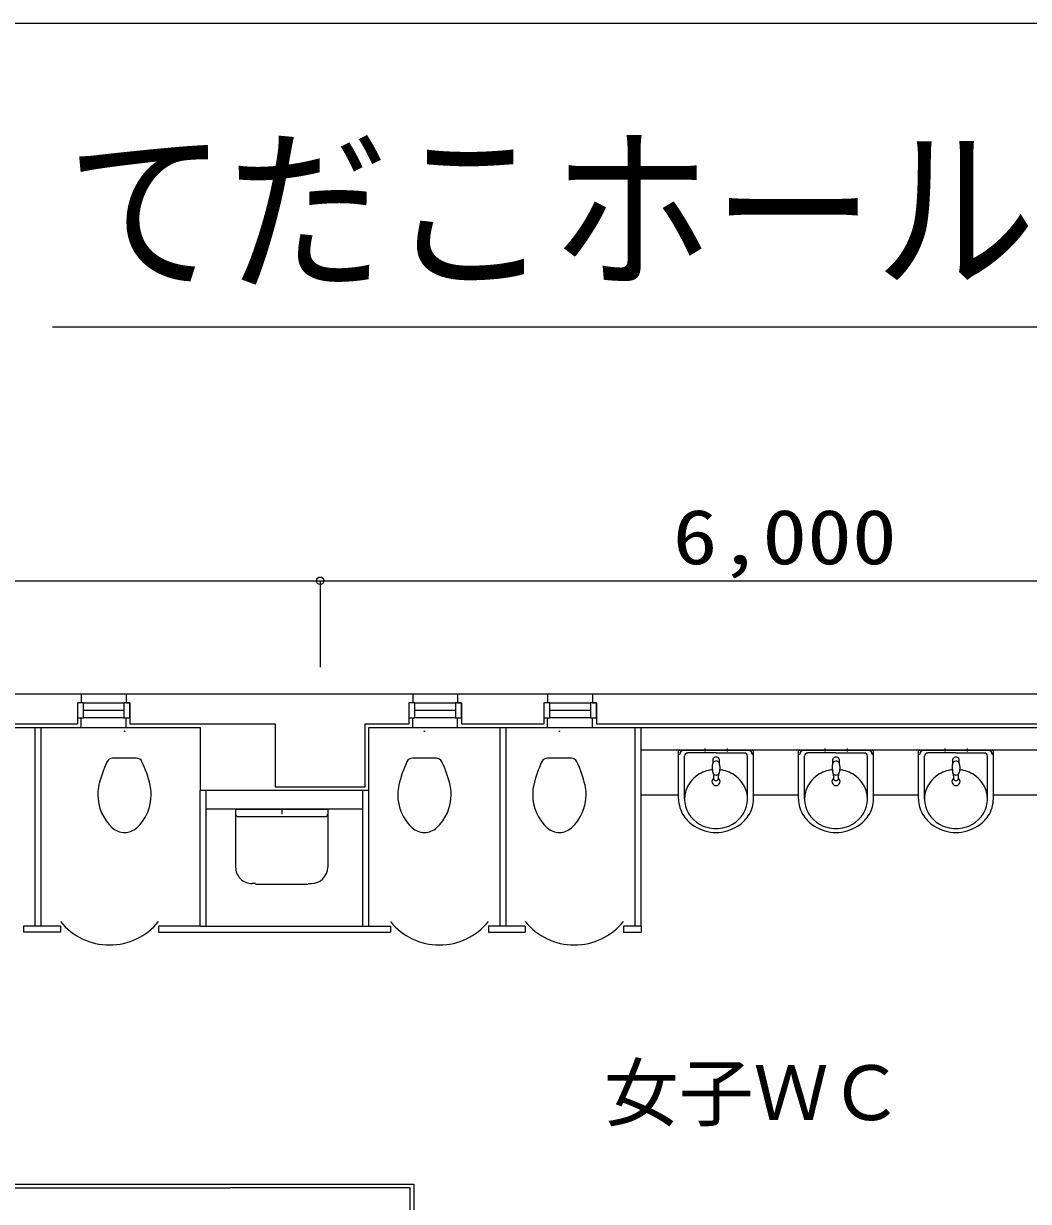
# Model space of a CAD drawing. Units: millimetres, scale not verified. Extents: x -28517 to 27483, y -20527 to 18885.
# Drawn here: x 3892 to 10602, y 10810 to 18673 of the extents above; entities that cross this region are included whole.
import ezdxf
from ezdxf.enums import TextEntityAlignment as Align

# ---------------------------------------------------------------- set-up
doc = ezdxf.new("R2010")
doc.units = ezdxf.units.MM
doc.header["$LTSCALE"] = 200
doc.linetypes.add('CHAIN1', pattern=[8, 5, -1, 1, -1])
for name, color, linetype, lineweight in [('0-0', 7, 'Continuous', 9), ('0-2', 7, 'Continuous', 9), ('0-3', 7, 'Continuous', 9), ('0-4', 4, 'CHAIN1', 9), ('0-9', 7, 'Continuous', 9), ('0-B', 4, 'Continuous', 9), ('0-E', 7, 'Continuous', 9), ('F-F', 7, 'Continuous', 9)]:
    doc.layers.add(name, color=color, linetype=linetype, lineweight=lineweight)
doc.styles.add('HG創英角ｺﾞｼｯｸUB', font='')
doc.styles.add('HGｺﾞｼｯｸE', font='')
doc.styles.add('ＭＳ ゴシック', font='')
doc.styles.get('HG創英角ｺﾞｼｯｸUB').set_extended_font_data('HG創英角ｺﾞｼｯｸUB')
doc.styles.get('HGｺﾞｼｯｸE').set_extended_font_data('HGｺﾞｼｯｸE')
doc.styles.get('ＭＳ ゴシック').set_extended_font_data('MS Gothic')

msp = doc.modelspace()

# ---------------------------------------------------------------- linework, layer by layer
at = {"layer": '0-0'}
for p, q in [((4277, 13974.1), (4277, 14039.2)), ((4577.3, 13974.1), (4577.3, 14039.2)), ((6490.5, 13974.1), (6490.5, 14039.1)), ((6790.9, 13974.1), (6790.9, 14039.1)), ((7391.6, 13974.1), (7391.6, 14039.1)), ((7692, 13974.1), (7692, 14039.1)), ((3676.2, 13974.1), (4277, 13974.1)), ((4577.3, 13974.1), (5071.9, 13974.1)), ((5071.9, 13974.1), (5071.9, 13553.6)), ((6198.3, 13974.1), (6490.5, 13974.1)), ((6198.3, 13553.6), (6198.3, 13974.1)), ((6790.9, 13974.1), (7391.6, 13974.1)), ((7692, 13974.1), (11454.5, 13974.1)), ((6198.3, 13553.6), (5071.9, 13553.6)), ((391.3, 10925.5), (6498.6, 10925.5)), ((6498.6, 10925.5), (6498.6, 10404.8))]:
    msp.add_line(p, q, dxfattribs=at)
at = {"layer": '0-2'}
for p, q in [((4277, 14199.3), (4577.3, 14199.3)), ((6490.5, 14199.3), (6790.9, 14199.3)), ((7391.6, 14199.3), (7692, 14199.3)), ((4251.9, 14139.3), (4251.9, 14039.2)), ((4292, 14139.3), (4562.3, 14139.3)), ((4292, 14089.2), (4562.3, 14089.2)), ((4602.3, 14039.2), (4602.3, 14139.3)), ((6465.5, 14139.3), (6465.5, 14039.1)), ((6505.5, 14139.3), (6775.9, 14139.3)), ((6505.5, 14089.2), (6775.9, 14089.2)), ((6815.9, 14039.1), (6815.9, 14139.3)), ((7366.6, 14139.3), (7366.6, 14039.1)), ((7406.6, 14139.3), (7676.9, 14139.3)), ((7406.6, 14089.2), (7676.9, 14089.2)), ((7717, 14039.1), (7717, 14139.3)), ((4562.3, 14039.2), (4292, 14039.2)), ((4562.3, 14039.2), (4602.3, 14039.2)), ((6775.9, 14039.1), (6505.5, 14039.1)), ((6775.9, 14039.1), (6815.9, 14039.1)), ((7676.9, 14039.1), (7406.6, 14039.1)), ((7676.9, 14039.1), (7717, 14039.1)), ((4277, 13974.1), (4577.3, 13974.1)), ((6490.5, 13974.1), (6790.9, 13974.1)), ((7391.6, 13974.1), (7692, 13974.1))]:
    msp.add_line(p, q, dxfattribs=at)
for points in [[(4251.9, 14039.2), (4292, 14039.2), (4292, 14139.3), (4251.9, 14139.3)], [(4602.3, 14139.3), (4562.3, 14139.3), (4562.3, 14039.2)], [(6465.5, 14039.1), (6505.5, 14039.1), (6505.5, 14139.3), (6465.5, 14139.3)], [(6815.9, 14139.3), (6775.9, 14139.3), (6775.9, 14039.1)], [(7366.6, 14039.1), (7406.6, 14039.1), (7406.6, 14139.3), (7366.6, 14139.3)], [(7717, 14139.3), (7676.9, 14139.3), (7676.9, 14039.1)]]:
    msp.add_lwpolyline(points, dxfattribs=at)
at = {"layer": '0-4'}
msp.add_line((5872.9, 14953.7), (5872.9, 14376), dxfattribs=at)
at = {"layer": '0-9'}
for p, q in [((3676.2, 14199.3), (4277, 14199.3)), ((4277, 14199.3), (4277, 14139.3)), ((4577.3, 14199.3), (4577.3, 14139.3)), ((4577.3, 14199.3), (6490.5, 14199.3)), ((6490.5, 14199.3), (6490.5, 14139.3)), ((6790.9, 14199.3), (6790.9, 14139.3)), ((6790.9, 14199.3), (7391.6, 14199.3)), ((7391.6, 14199.3), (7391.6, 14139.3)), ((7692, 14199.3), (7692, 14139.3)), ((7692, 14199.3), (13406.8, 14199.3)), ((4577.3, 14139.3), (4602.3, 14139.3)), ((4602.3, 14139.3), (4602.3, 13999.1)), ((6790.9, 14139.3), (6815.9, 14139.3)), ((6815.9, 14139.3), (6815.9, 13999.1)), ((7692, 14139.3), (7717, 14139.3)), ((7717, 14139.3), (7717, 13999.1)), ((3701.3, 13999.1), (4251.9, 13999.1)), ((4602.3, 13999.1), (5572.5, 13999.1)), ((5572.5, 13999.1), (5572.5, 13578.6)), ((6173.2, 13578.6), (6173.2, 13999.1)), ((6173.2, 13999.1), (6465.5, 13999.1)), ((6815.9, 13999.1), (7366.6, 13999.1)), ((7717, 13999.1), (11479.5, 13999.1)), ((5572.5, 13578.6), (6173.2, 13578.6)), ((366.3, 10900.4), (5272.1, 10900.4)), ((6473.6, 10900.4), (5272.1, 10900.4)), ((6473.6, 10379.8), (6473.6, 10900.4))]:
    msp.add_line(p, q, dxfattribs=at)
for points in [[(4277, 14139.3), (4251.9, 14139.3), (4251.9, 13999.1)], [(6490.5, 14139.3), (6465.5, 14139.3), (6465.5, 13999.1)], [(7391.6, 14139.3), (7366.6, 14139.3), (7366.6, 13999.1)]]:
    msp.add_lwpolyline(points, dxfattribs=at)
at = {"layer": '0-B'}
for p, q in [((-134.3, 14953.7), (5872.9, 14953.7)), ((5872.9, 14953.7), (11880, 14953.7))]:
    msp.add_line(p, q, dxfattribs=at)
msp.add_circle((5872.9, 14953.7), 25, dxfattribs=at)
at = {"layer": '0-E'}
for p, q in [((3970.6, 12647.5), (3970.6, 13974.1)), ((4010.6, 12647.5), (4010.6, 13974.1)), ((7074.3, 12647.5), (7074.3, 13974.1)), ((7114.3, 12647.5), (7114.3, 13974.1)), ((7975.3, 12647.5), (7975.4, 13974.1)), ((8015.4, 12647.5), (8015.4, 13974.1)), ((4646.9, 13768.8), (4486.4, 13768.8)), ((6649.3, 13768.8), (6488.8, 13768.8)), ((7550.4, 13768.8), (7389.9, 13768.8)), ((8265.8, 13823.9), (8766.2, 13823.9)), ((8265.8, 13498.6), (8265.8, 13823.9)), ((8301.8, 13821.9), (8730.1, 13821.9)), ((8305.8, 13496.6), (8305.8, 13783.8)), ((8516, 13803.9), (8325.9, 13803.9)), ((8450.9, 13823.9), (8430.9, 13823.9)), ((8440.9, 13833.9), (8440.9, 13813.9)), ((8516, 13803.9), (8706.1, 13803.9)), ((8580.8, 13823.9), (8563.5, 13823.9)), ((8601.4, 13823.9), (8580.8, 13823.9)), ((8601.1, 13823.9), (8581.1, 13823.9)), ((8591.1, 13833.9), (8591.1, 13813.9)), ((8618.5, 13823.9), (8601.4, 13823.9)), ((8726.1, 13496.6), (8726.1, 13783.8)), ((8766.2, 13498.6), (8766.2, 13823.9)), ((9066.7, 13823.9), (9567.1, 13823.9)), ((9066.7, 13498.6), (9066.7, 13823.9)), ((9102.8, 13821.9), (9531.1, 13821.9)), ((9106.8, 13496.6), (9106.8, 13783.8)), ((9316.9, 13803.9), (9126.8, 13803.9)), ((9251.9, 13823.9), (9231.8, 13823.9)), ((9241.9, 13833.9), (9241.9, 13813.9)), ((9316.9, 13803.9), (9507.1, 13803.9)), ((9381.7, 13823.9), (9364.5, 13823.9)), ((9402.3, 13823.9), (9381.7, 13823.9)), ((9402, 13823.9), (9382, 13823.9)), ((9392, 13833.9), (9392, 13813.9)), ((9419.5, 13823.9), (9402.3, 13823.9)), ((9527.1, 13496.6), (9527.1, 13783.8)), ((9567.1, 13498.6), (9567.1, 13823.9)), ((9867.7, 13823.9), (10368.1, 13823.9)), ((9867.7, 13498.6), (9867.7, 13823.9)), ((9903.7, 13821.9), (10332.1, 13821.9)), ((9907.7, 13496.6), (9907.7, 13783.8)), ((10117.9, 13803.9), (9927.8, 13803.9)), ((10052.8, 13823.9), (10032.8, 13823.9)), ((10042.8, 13833.9), (10042.8, 13813.9)), ((10117.9, 13803.9), (10308, 13803.9)), ((10182.7, 13823.9), (10165.5, 13823.9)), ((10203.3, 13823.9), (10182.7, 13823.9)), ((10203, 13823.9), (10183, 13823.9)), ((10193, 13833.9), (10193, 13813.9)), ((10220.4, 13823.9), (10203.3, 13823.9)), ((10328, 13496.6), (10328, 13783.8)), ((10368.1, 13498.6), (10368.1, 13823.9)), ((8490.1, 13716.5), (8492.1, 13679.2)), ((8493.6, 13758.3), (8493.6, 13733.9)), ((8538.4, 13733.9), (8538.4, 13759.7)), ((8541.9, 13716.4), (8539.9, 13679.2)), ((9291, 13716.5), (9293, 13679.2)), ((9294.5, 13758.3), (9294.5, 13733.9)), ((9339.4, 13733.9), (9339.4, 13759.7)), ((9342.9, 13716.4), (9340.9, 13679.2)), ((10092, 13716.5), (10094, 13679.2)), ((10095.5, 13758.3), (10095.5, 13733.9)), ((10140.3, 13733.9), (10140.3, 13759.7)), ((10143.8, 13716.4), (10141.8, 13679.2)), ((8498.2, 13664.6), (8498.6, 13636.6)), ((8533.4, 13636.6), (8533.8, 13664.6)), ((9299.1, 13664.6), (9299.5, 13636.6)), ((9334.4, 13636.6), (9334.8, 13664.6)), ((10100.1, 13664.6), (10100.5, 13636.6)), ((10135.3, 13636.6), (10135.7, 13664.6)), ((4388.5, 13531), (4388.4, 13525.9)), ((4744.9, 13525.9), (4744.9, 13531)), ((5071.9, 12647.5), (5071.9, 13553.6)), ((5111.9, 12647.5), (5111.9, 13553.6)), ((6158.2, 12647.5), (6158.2, 13553.6)), ((6198.2, 12647.5), (6198.2, 13553.6)), ((6390.9, 13530.9), (6390.8, 13525.9)), ((6747.3, 13525.9), (6747.3, 13530.9)), ((7292, 13530.9), (7291.9, 13525.9)), ((7648.4, 13525.9), (7648.4, 13530.9)), ((8265.8, 13523.5), (8015.4, 13523.5)), ((9066.7, 13523.5), (8766.2, 13523.5)), ((9867.7, 13523.5), (9567.1, 13523.5)), ((11004, 13523.5), (10368.1, 13523.5)), ((6158.2, 13428.4), (5111.9, 13428.4)), ((5308, 13428.4), (5308, 13042.3)), ((5907.5, 13378.7), (5324.6, 13378.7)), ((5616.2, 13428.4), (5616.2, 13395.1)), ((5440.4, 12932.1), (5417.8, 12932.1)), ((5792.1, 12926.6), (5440.4, 12926.6)), ((5792.1, 12932.1), (5814, 12932.1)), ((3892.5, 12647.5), (3892.5, 12607.4)), ((4138.8, 12647.5), (3892.5, 12647.5)), ((4793.6, 12647.5), (4793.6, 12607.4)), ((5071.9, 12647.5), (4793.6, 12647.5)), ((4793.6, 12607.4), (5862.8, 12607.4)), ((5862.8, 12607.4), (6341.4, 12607.4)), ((6341.4, 12647.5), (6341.4, 12607.4)), ((6996.2, 12647.5), (6996.2, 12607.4)), ((7242.5, 12647.5), (6996.2, 12647.5)), ((6996.2, 12607.4), (7242.5, 12607.4)), ((7242.5, 12647.5), (7242.5, 12607.4)), ((7897.3, 12647.5), (7897.3, 12607.4)), ((7975.3, 12647.5), (7897.3, 12647.5)), ((7897.3, 12607.4), (8015.4, 12607.4)), ((8015.4, 12647.5), (7975.3, 12647.5)), ((8015.4, 12647.5), (8015.4, 12607.4))]:
    msp.add_line(p, q, dxfattribs=at)
for points in [[(11304.3, 11175.7), (11304.3, 13823.9), (8015.4, 13823.9)], [(5308, 13428.4), (5924.5, 13428.4), (5924.5, 13042.3)], [(4138.8, 12647.5), (4138.8, 12607.4), (3892.5, 12607.4)], [(5071.9, 12647.5), (5862.8, 12647.5), (6341.4, 12647.5)]]:
    msp.add_lwpolyline(points, dxfattribs=at)
for centre in [(4566.7, 13949), (6569.1, 13949), (7470.2, 13949), (8516, 13823.9), (9316.9, 13823.9), (10117.9, 13823.9)]:
    msp.add_circle(centre, 2, dxfattribs=at)
for centre, radius, start, end in [((4486.4, 13728.8), 40, 90, 154.70999), ((4646.9, 13728.8), 40, 25.28, 90), ((6488.8, 13728.8), 40, 90, 154.70999), ((6649.3, 13728.8), 40, 25.28, 90), ((7389.9, 13728.8), 40, 90, 154.70999), ((7550.4, 13728.8), 40, 25.28, 90), ((8301.8, 13791.9), 29.9, 90, 180), ((8325.9, 13783.8), 19.9, 90, 180), ((8516.1, 13754.4), 22.9, 104.60999, 170.18999), ((8516, 13764.6), 13.3, 65.93164, 115.29832), ((8516.1, 13754.4), 22.9, 13.26999, 76.62), ((8706.1, 13783.8), 19.9, 0, 90), ((8730.1, 13791.9), 29.9, 0, 90), ((9102.8, 13791.9), 29.9, 90, 180), ((9126.8, 13783.8), 19.9, 90, 180), ((9317, 13754.4), 22.9, 104.60999, 170.18999), ((9316.9, 13764.6), 13.3, 65.93164, 115.29832), ((9317, 13754.4), 22.9, 13.26999, 76.62), ((9507.1, 13783.8), 19.9, 0, 90), ((9531.1, 13791.9), 29.9, 0, 90), ((9903.7, 13791.9), 29.9, 90, 180), ((9927.8, 13783.8), 19.9, 90, 180), ((10118, 13754.4), 22.9, 104.60999, 170.18999), ((10117.9, 13764.6), 13.3, 65.93164, 115.29832), ((10118, 13754.4), 22.9, 13.26999, 76.62), ((10308, 13783.8), 19.9, 0, 90), ((10332.1, 13791.9), 29.9, 0, 90), ((5174.5, 13403.9), 801, 154.70999, 166.56999), ((3958.9, 13403.9), 801, 13.42, 25.28), ((7176.8, 13403.9), 801, 154.70999, 166.56999), ((5961.3, 13403.9), 801, 13.42, 25.28), ((8077.9, 13403.9), 801, 154.70999, 166.56999), ((6862.4, 13403.9), 801, 13.42, 25.28), ((8516, 13473.6), 220.2, 96.42, 123.43999), ((8517.8, 13718.1), 27.8, 159.87, 183.14999), ((8514.2, 13724.6), 22.6, 155.7, 172.31), ((8514.2, 13724.6), 22.6, 146.46999, 155.7), ((8516.1, 13727.1), 23.1, 73.76999, 153.95), ((8516.2, 13727.3), 22.8, 56.51999, 73.76999), ((8516.5, 13727.9), 22.2, 40.31, 56.51999), ((8517.3, 13728.5), 21.1, 24.20999, 40.31), ((8517, 13724.2), 23.5, 24.18999, 32.78), ((8517, 13724.2), 23.5, 14.62, 24.18999), ((8520.1, 13725), 20.3, 7.75, 14.62), ((8515, 13718.4), 27, 8.64, 20.32999), ((8516, 13473.6), 220.2, 56.54999, 83.56999), ((8512.4, 13718), 29.6, 356.84, 8.64), ((9316.9, 13473.6), 220.2, 96.42, 123.43999), ((9318.7, 13718.1), 27.8, 159.87, 183.14999), ((9315.1, 13724.6), 22.6, 155.7, 172.31), ((9315.1, 13724.6), 22.6, 146.46999, 155.7), ((9317, 13727.1), 23.1, 73.76999, 153.95), ((9317.1, 13727.3), 22.8, 56.51999, 73.76999), ((9317.4, 13727.9), 22.2, 40.31, 56.51999), ((9318.2, 13728.5), 21.1, 24.20999, 40.31), ((9317.9, 13724.2), 23.5, 24.18999, 32.78), ((9317.9, 13724.2), 23.5, 14.62, 24.18999), ((9321.1, 13725), 20.3, 7.75, 14.62), ((9315.9, 13718.4), 27, 8.64, 20.32999), ((9316.9, 13473.6), 220.2, 56.54999, 83.56999), ((9313.3, 13718), 29.6, 356.84, 8.64), ((10117.9, 13473.6), 220.2, 96.42, 123.43999), ((10119.7, 13718.1), 27.8, 159.87, 183.14999), ((10116.1, 13724.6), 22.6, 155.7, 172.31), ((10116.1, 13724.6), 22.6, 146.46999, 155.7), ((10118, 13727.1), 23.1, 73.76999, 153.95), ((10118.1, 13727.3), 22.8, 56.51999, 73.76999), ((10118.4, 13727.9), 22.2, 40.31, 56.51999), ((10119.2, 13728.5), 21.1, 24.20999, 40.31), ((10118.9, 13724.2), 23.5, 24.18999, 32.78), ((10118.9, 13724.2), 23.5, 14.62, 24.18999), ((10122, 13725), 20.3, 7.75, 14.62), ((10116.9, 13718.4), 27, 8.64, 20.32999), ((10117.9, 13473.6), 220.2, 56.54999, 83.56999), ((10114.3, 13718), 29.6, 356.84, 8.64), ((8505, 13490.2), 200.1, 123.43999, 161.59999), ((8516, 13613.6), 27, 129.93999, 50.03999), ((8516, 13680.5), 23.9, 183.2, 221.73999), ((8516, 13680.5), 23.9, 221.73999, 318.25), ((8516, 13636.8), 17.4, 180.73999, 359.25), ((8516, 13680.5), 23.9, 318.25, 356.78999), ((8527, 13490.2), 200.1, 18.39, 56.54999), ((9305.9, 13490.2), 200.1, 123.43999, 161.59999), ((9316.9, 13613.6), 27, 129.93999, 50.03999), ((9316.9, 13680.5), 23.9, 183.2, 221.73999), ((9316.9, 13680.5), 23.9, 221.73999, 318.25), ((9316.9, 13636.8), 17.4, 180.73999, 359.25), ((9316.9, 13680.5), 23.9, 318.25, 356.78999), ((9328, 13490.2), 200.1, 18.39, 56.54999), ((10106.9, 13490.2), 200.1, 123.43999, 161.59999), ((10117.9, 13613.6), 27, 129.93999, 50.03999), ((10117.9, 13680.5), 23.9, 183.2, 221.73999), ((10117.9, 13680.5), 23.9, 221.73999, 318.25), ((10117.9, 13636.8), 17.4, 180.73999, 359.25), ((10117.9, 13680.5), 23.9, 318.25, 356.78999), ((10128.9, 13490.2), 200.1, 18.39, 56.54999), ((4688.8, 13525.9), 300.4, 180, 227.31999), ((4643.8, 13530.7), 255.2, 166.56999, 179.90999), ((4444.6, 13525.9), 300.4, 312.67, 0), ((4489.6, 13530.7), 255.3, 0.07999, 13.42), ((6691.2, 13525.9), 300.4, 180, 227.31999), ((6646.2, 13530.6), 255.2, 166.56999, 179.90999), ((6447, 13525.9), 300.4, 312.67, 0), ((6492, 13530.6), 255.3, 0.07999, 13.42), ((7592.2, 13525.9), 300.4, 180, 227.31999), ((7547.3, 13530.6), 255.2, 166.56999, 179.90999), ((7348, 13525.9), 300.4, 312.67, 0), ((7393.1, 13530.6), 255.3, 0.07999, 13.42), ((8486.1, 13496.6), 180.1, 161.59999, 195.53999), ((8545.9, 13496.6), 180.1, 344.45, 18.39), ((9287, 13496.6), 180.1, 161.59999, 195.53999), ((9346.9, 13496.6), 180.1, 344.45, 18.39), ((10088, 13496.6), 180.1, 161.59999, 195.53999), ((10147.8, 13496.6), 180.1, 344.45, 18.39), ((8471, 13498.6), 205.1, 180, 214.14), ((8555.9, 13498.6), 250.2, 178.78999, 180), ((8505.3, 13501.9), 200.1, 195.53999, 255.53999), ((8526.7, 13501.9), 200.1, 284.45, 344.45), ((8560.9, 13498.6), 205.1, 325.84999, 0), ((9272, 13498.6), 205.1, 180, 214.14), ((9356.9, 13498.6), 250.2, 178.78999, 180), ((9306.2, 13501.9), 200.1, 195.53999, 255.53999), ((9327.7, 13501.9), 200.1, 284.45, 344.45), ((9361.9, 13498.6), 205.1, 325.84999, 0), ((10072.9, 13498.6), 205.1, 180, 214.14), ((10157.8, 13498.6), 250.2, 178.78999, 180), ((10107.2, 13501.9), 200.1, 195.53999, 255.53999), ((10128.6, 13501.9), 200.1, 284.45, 344.45), ((10162.9, 13498.6), 205.1, 325.84999, 0), ((5324.6, 13395.4), 16, 179.99998, 269.99998), ((5907.5, 13395.4), 16, 269.99998, 359.99998), ((8500, 13518.2), 240.2, 214.13998, 237.68997), ((8532, 13518.2), 240.2, 302.29999, 325.84999), ((9300.9, 13518.2), 240.2, 214.13998, 237.68997), ((9333, 13518.2), 240.2, 302.29999, 325.84999), ((10101.9, 13518.2), 240.2, 214.13998, 237.68997), ((10133.9, 13518.2), 240.2, 302.29999, 325.84999), ((4566.7, 13393.5), 120.1, 227.28999, 270), ((4566.7, 13393.5), 120.1, 270, 312.7), ((6569.1, 13393.5), 120.1, 227.28999, 270), ((6569.1, 13393.5), 120.1, 270, 312.7), ((7470.2, 13393.5), 120.1, 227.28999, 270), ((7470.2, 13393.5), 120.1, 270, 312.7), ((8516, 13543.7), 270.2, 237.68999, 270), ((8516, 13543.7), 243.2, 255.53999, 284.45), ((8516, 13543.7), 270.2, 270, 302.29999), ((9316.9, 13543.7), 270.2, 237.68999, 270), ((9316.9, 13543.7), 243.2, 255.53999, 284.45), ((9316.9, 13543.7), 270.2, 270, 302.29999), ((10117.9, 13543.7), 270.2, 237.68999, 270), ((10117.9, 13543.7), 243.2, 255.53999, 284.45), ((10117.9, 13543.7), 270.2, 270, 302.29999), ((5417.8, 13042.3), 109.5, 179.99998, 269.99998), ((5814, 13042.3), 109.5, 269.99998, 359.99998), ((4466.2, 12942.8), 420.5, 218.87016, 321.1301), ((6668.8, 12942.8), 420.5, 218.87016, 321.1301), ((7569.9, 12942.8), 420.5, 218.87016, 321.1301)]:
    msp.add_arc(centre, radius, start, end, dxfattribs=at)
at = {"layer": 'F-F'}
msp.add_line((4085.7, 16649.7), (27179.2, 16649.7), dxfattribs=at)
msp.add_lwpolyline([(27482.9, 18673.3), (-28517.1, 18673.3), (-28517.1, -20526.7)], dxfattribs=at)

# ---------------------------------------------------------------- texts
at = {"layer": '0-3', "style": 'HGｺﾞｼｯｸE'}
msp.add_text('女子ＷＣ', height=366.6, dxfattribs=at).set_placement((7766.9, 11243.1), align=Align.BOTTOM_LEFT)
at = {"layer": '0-B', "style": 'ＭＳ ゴシック', "width": 1.2}
msp.add_text('6,000', height=366.6, dxfattribs=at).set_placement((8226.4, 14953.7), align=Align.BOTTOM_LEFT)
at = {"layer": 'F-F', "style": 'HG創英角ｺﾞｼｯｸUB', "width": 0.9}
msp.add_text('てだこホール 小ホール', height=879.8, dxfattribs=at).set_placement((4172, 16725.6), align=Align.BOTTOM_LEFT)

doc.saveas('drawing.dxf')
